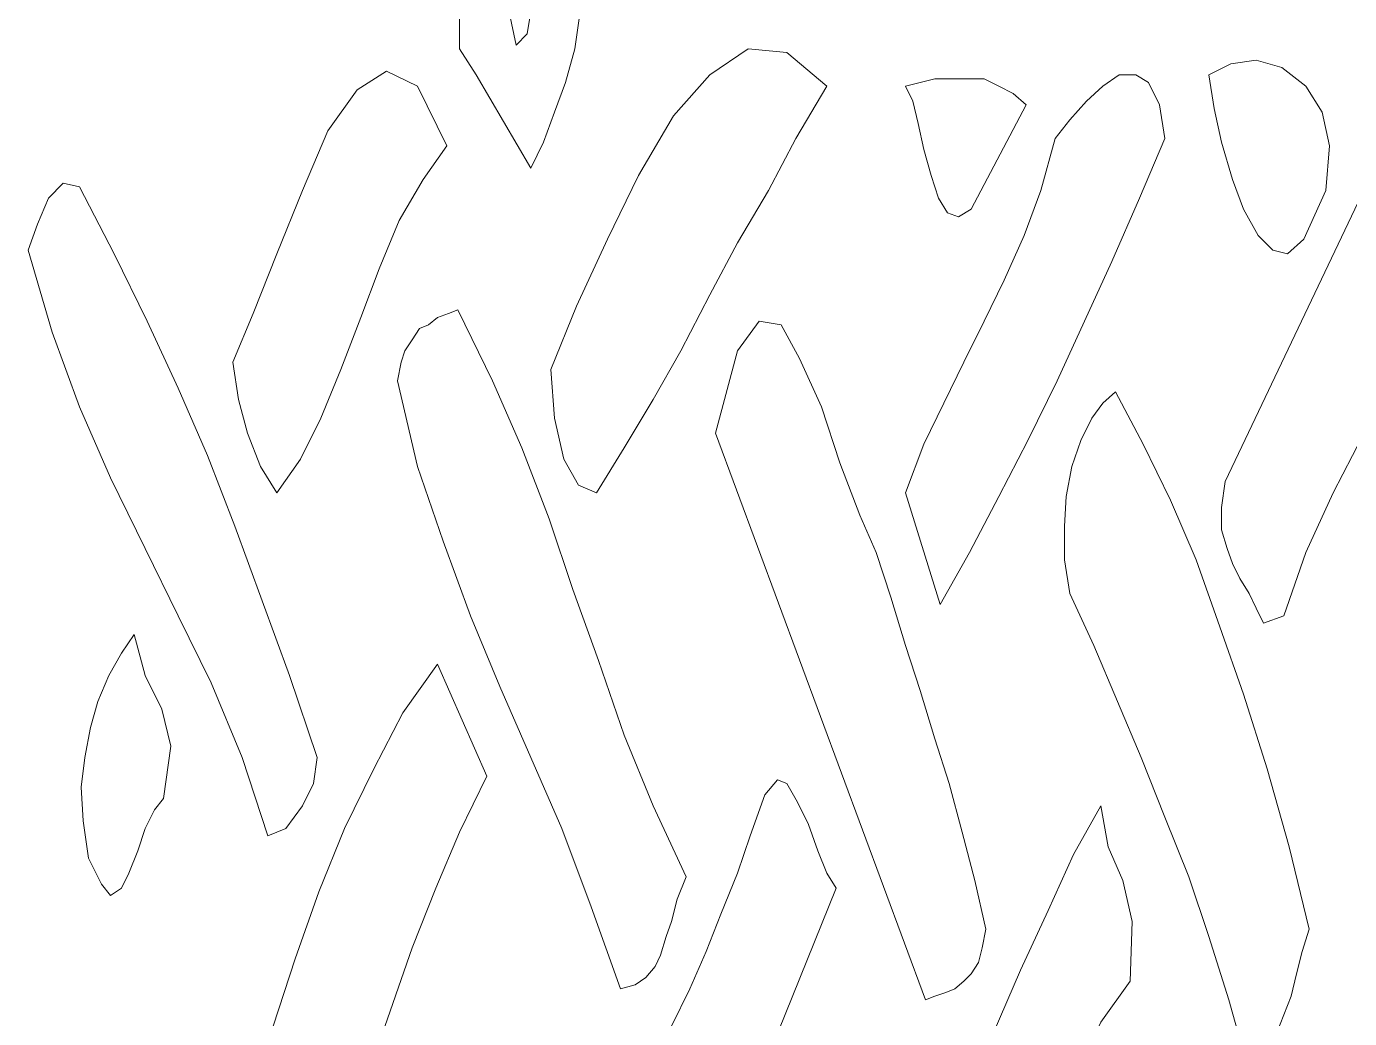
# Model space of a CAD drawing. Header units: millimetres. Extents: x -265 to 251, y -188 to 9.
# Drawn here: x 186.18 to 216.38, y -95.21 to -72.57 of the extents above; entities that cross this region are included whole.
import ezdxf

# ---------------------------------------------------------------- set-up
doc = ezdxf.new("R2010")
doc.units = ezdxf.units.MM
doc.header["$MEASUREMENT"] = 0
doc.layers.add('Camada 1', color=7, linetype='Continuous')

msp = doc.modelspace()

# ---------------------------------------------------------------- linework, layer by layer
at = {"layer": 'Camada 1', "color": 250, "lineweight": 9}
for points, knots in [([(158.2799, -187.5043), (158.2799, -187.5043), (155.5782, -187.5043), (155.5782, -187.5043), (155.5782, -187.5043), (155.5782, -187.5043), (155.5782, -184.995), (155.5782, -184.995), (155.5782, -184.995), (155.5782, -184.995), (158.2799, -184.995), (158.2799, -184.995), (158.2799, -184.995), (158.2799, -184.995), (158.2799, -182.426), (158.2799, -182.426), (158.2799, -182.426), (158.2799, -182.426), (155.5782, -182.426), (155.5782, -182.426), (155.5782, -182.426), (155.5782, -182.426), (155.5782, -4.4163), (155.5782, -4.4163), (155.5782, -4.4163), (155.6884, -3.0828), (156.6116, -2.6162), (157.4288, -2.5471), (157.4288, -2.5471), (172.919, -2.5471), (220.3619, -2.5453), (249.1267, -2.5453), (249.1267, -2.5453), (249.338, -2.5791), (250.8658, -2.6448), (250.9816, -4.4163), (250.9816, -4.4163), (250.9816, -4.4163), (250.9774, -182.4315), (250.9774, -182.4315), (250.9774, -182.4315), (250.9774, -182.4315), (248.2757, -182.4329), (248.2757, -182.4329), (248.2757, -182.4329), (248.2757, -182.4329), (248.2799, -184.9729), (248.2799, -184.9729), (248.2799, -184.9729), (248.2799, -184.9729), (250.9816, -184.9729), (250.9816, -184.9729), (250.9816, -184.9729), (250.9816, -184.9729), (250.9816, -187.5127), (250.9816, -187.5127), (250.9816, -187.5127), (250.9816, -187.5127), (248.2799, -187.5127), (248.2799, -187.5127), (248.2799, -187.5127), (248.2799, -187.5127), (248.2799, -188.2571), (248.2799, -188.2571), (248.2799, -188.2571), (248.2799, -188.2571), (158.2799, -188.2571), (158.2799, -188.2571), (158.2799, -188.2571), (158.2799, -188.2571), (158.2799, -187.5043), (158.2799, -187.5043)], [0, 0, 0, 0, 0.0526316, 0.0526316, 0.0526316, 0.0526316, 0.1052632, 0.1052632, 0.1052632, 0.1052632, 0.1578947, 0.1578947, 0.1578947, 0.1578947, 0.2105263, 0.2105263, 0.2105263, 0.2105263, 0.2631579, 0.2631579, 0.2631579, 0.2631579, 0.3157895, 0.3157895, 0.3157895, 0.3157895, 0.3684211, 0.3684211, 0.3684211, 0.3684211, 0.4210526, 0.4210526, 0.4210526, 0.4210526, 0.4736842, 0.4736842, 0.4736842, 0.4736842, 0.5263158, 0.5263158, 0.5263158, 0.5263158, 0.5789474, 0.5789474, 0.5789474, 0.5789474, 0.6315789, 0.6315789, 0.6315789, 0.6315789, 0.6842105, 0.6842105, 0.6842105, 0.6842105, 0.7368421, 0.7368421, 0.7368421, 0.7368421, 0.7894737, 0.7894737, 0.7894737, 0.7894737, 0.8421053, 0.8421053, 0.8421053, 0.8421053, 0.8947368, 0.8947368, 0.8947368, 0.8947368, 1, 1, 1, 1]), ([(197.3571, -72.9947), (197.3571, -72.9947), (196.815, -70.4411), (196.815, -70.4411), (196.815, -70.4411), (196.815, -70.4411), (196.3561, -71.2072), (196.3561, -71.2072), (196.3561, -71.2072), (196.3561, -71.2072), (196.0641, -72.1433), (196.0641, -72.1433), (196.0641, -72.1433), (196.0641, -72.1433), (196.0641, -73.0797), (196.0641, -73.0797), (196.0641, -73.0797), (196.0641, -73.0797), (196.4395, -73.6755), (196.4395, -73.6755), (196.4395, -73.6755), (196.4395, -73.6755), (197.6909, -75.804), (197.6909, -75.804), (197.6909, -75.804), (197.6909, -75.804), (197.9827, -75.208), (197.9827, -75.208), (197.9827, -75.208), (197.9827, -75.208), (198.233, -74.5272), (198.233, -74.5272), (198.233, -74.5272), (198.233, -74.5272), (198.4833, -73.846), (198.4833, -73.846), (198.4833, -73.846), (198.4833, -73.846), (198.6918, -73.0797), (198.6918, -73.0797), (198.6918, -73.0797), (198.6918, -73.0797), (198.817, -72.2286), (198.817, -72.2286), (198.817, -72.2286), (198.817, -72.2286), (198.8588, -71.3773), (198.8588, -71.3773), (198.8588, -71.3773), (198.8588, -71.3773), (198.8588, -70.4411), (198.8588, -70.4411), (198.8588, -70.4411), (198.8588, -70.4411), (198.7335, -69.5045), (198.7335, -69.5045), (198.7335, -69.5045), (198.7335, -69.5045), (198.4833, -68.9086), (198.4833, -68.9086), (198.4833, -68.9086), (198.4833, -68.9086), (198.1496, -68.3128), (198.1496, -68.3128), (198.1496, -68.3128), (198.1496, -68.3128), (197.8578, -67.972), (197.8578, -67.972), (197.8578, -67.972), (197.8578, -67.972), (197.6909, -68.1423), (197.6909, -68.1423), (197.6909, -68.1423), (197.6909, -68.1423), (197.5239, -68.6528), (197.5239, -68.6528), (197.5239, -68.6528), (197.5239, -68.6528), (197.4823, -69.334), (197.4823, -69.334), (197.4823, -69.334), (197.4823, -69.334), (197.5239, -70.1003), (197.5239, -70.1003), (197.5239, -70.1003), (197.5239, -70.1003), (197.6074, -70.8664), (197.6074, -70.8664), (197.6074, -70.8664), (197.6074, -70.8664), (197.6909, -71.5474), (197.6909, -71.5474), (197.6909, -71.5474), (197.6909, -71.5474), (197.6909, -72.2286), (197.6909, -72.2286), (197.6909, -72.2286), (197.6909, -72.2286), (197.6074, -72.7391), (197.6074, -72.7391), (197.6074, -72.7391), (197.6074, -72.7391), (197.3571, -72.9947), (197.3571, -72.9947)], [0, 0, 0, 0, 0.037037, 0.037037, 0.037037, 0.037037, 0.0740741, 0.0740741, 0.0740741, 0.0740741, 0.1111111, 0.1111111, 0.1111111, 0.1111111, 0.1481481, 0.1481481, 0.1481481, 0.1481481, 0.1851852, 0.1851852, 0.1851852, 0.1851852, 0.2222222, 0.2222222, 0.2222222, 0.2222222, 0.2592593, 0.2592593, 0.2592593, 0.2592593, 0.2962963, 0.2962963, 0.2962963, 0.2962963, 0.3333333, 0.3333333, 0.3333333, 0.3333333, 0.3703704, 0.3703704, 0.3703704, 0.3703704, 0.4074074, 0.4074074, 0.4074074, 0.4074074, 0.4444444, 0.4444444, 0.4444444, 0.4444444, 0.4814815, 0.4814815, 0.4814815, 0.4814815, 0.5185185, 0.5185185, 0.5185185, 0.5185185, 0.5555556, 0.5555556, 0.5555556, 0.5555556, 0.5925926, 0.5925926, 0.5925926, 0.5925926, 0.6296296, 0.6296296, 0.6296296, 0.6296296, 0.6666667, 0.6666667, 0.6666667, 0.6666667, 0.7037037, 0.7037037, 0.7037037, 0.7037037, 0.7407407, 0.7407407, 0.7407407, 0.7407407, 0.7777778, 0.7777778, 0.7777778, 0.7777778, 0.8148148, 0.8148148, 0.8148148, 0.8148148, 0.8518519, 0.8518519, 0.8518519, 0.8518519, 0.8888889, 0.8888889, 0.8888889, 0.8888889, 0.9259259, 0.9259259, 0.9259259, 0.9259259, 1, 1, 1, 1]), ([(198.1496, -80.4004), (198.1496, -80.4004), (198.233, -81.507), (198.233, -81.507), (198.233, -81.507), (198.233, -81.507), (198.4417, -82.4436), (198.4417, -82.4436), (198.4417, -82.4436), (198.4417, -82.4436), (198.7753, -83.0396), (198.7753, -83.0396), (198.7753, -83.0396), (198.7753, -83.0396), (199.1925, -83.2097), (199.1925, -83.2097), (199.1925, -83.2097), (199.1925, -83.2097), (199.8181, -82.1881), (199.8181, -82.1881), (199.8181, -82.1881), (199.8181, -82.1881), (200.4855, -81.0818), (200.4855, -81.0818), (200.4855, -81.0818), (200.4855, -81.0818), (201.1111, -79.9753), (201.1111, -79.9753), (201.1111, -79.9753), (201.1111, -79.9753), (201.7785, -78.6981), (201.7785, -78.6981), (201.7785, -78.6981), (201.7785, -78.6981), (202.4041, -77.506), (202.4041, -77.506), (202.4041, -77.506), (202.4041, -77.506), (203.1131, -76.3147), (203.1131, -76.3147), (203.1131, -76.3147), (203.1131, -76.3147), (203.7386, -75.123), (203.7386, -75.123), (203.7386, -75.123), (203.7386, -75.123), (204.4478, -73.931), (204.4478, -73.931), (204.4478, -73.931), (204.4478, -73.931), (203.5302, -73.165), (203.5302, -73.165), (203.5302, -73.165), (203.5302, -73.165), (202.6544, -73.0797), (202.6544, -73.0797), (202.6544, -73.0797), (202.6544, -73.0797), (201.7785, -73.6755), (201.7785, -73.6755), (201.7785, -73.6755), (201.7785, -73.6755), (200.9442, -74.6121), (200.9442, -74.6121), (200.9442, -74.6121), (200.9442, -74.6121), (200.1519, -75.9743), (200.1519, -75.9743), (200.1519, -75.9743), (200.1519, -75.9743), (199.4427, -77.421), (199.4427, -77.421), (199.4427, -77.421), (199.4427, -77.421), (198.7335, -78.9535), (198.7335, -78.9535), (198.7335, -78.9535), (198.7335, -78.9535), (198.1496, -80.4004), (198.1496, -80.4004)], [0, 0, 0, 0, 0.047619, 0.047619, 0.047619, 0.047619, 0.0952381, 0.0952381, 0.0952381, 0.0952381, 0.1428571, 0.1428571, 0.1428571, 0.1428571, 0.1904762, 0.1904762, 0.1904762, 0.1904762, 0.2380952, 0.2380952, 0.2380952, 0.2380952, 0.2857143, 0.2857143, 0.2857143, 0.2857143, 0.3333333, 0.3333333, 0.3333333, 0.3333333, 0.3809524, 0.3809524, 0.3809524, 0.3809524, 0.4285714, 0.4285714, 0.4285714, 0.4285714, 0.4761905, 0.4761905, 0.4761905, 0.4761905, 0.5238095, 0.5238095, 0.5238095, 0.5238095, 0.5714286, 0.5714286, 0.5714286, 0.5714286, 0.6190476, 0.6190476, 0.6190476, 0.6190476, 0.6666667, 0.6666667, 0.6666667, 0.6666667, 0.7142857, 0.7142857, 0.7142857, 0.7142857, 0.7619048, 0.7619048, 0.7619048, 0.7619048, 0.8095238, 0.8095238, 0.8095238, 0.8095238, 0.8571429, 0.8571429, 0.8571429, 0.8571429, 0.9047619, 0.9047619, 0.9047619, 0.9047619, 1, 1, 1, 1]), ([(213.1653, -73.6755), (213.1653, -73.6755), (213.2903, -74.442), (213.2903, -74.442), (213.2903, -74.442), (213.2903, -74.442), (213.4572, -75.208), (213.4572, -75.208), (213.4572, -75.208), (213.4572, -75.208), (213.7074, -76.0591), (213.7074, -76.0591), (213.7074, -76.0591), (213.7074, -76.0591), (213.9576, -76.7401), (213.9576, -76.7401), (213.9576, -76.7401), (213.9576, -76.7401), (214.2913, -77.3363), (214.2913, -77.3363), (214.2913, -77.3363), (214.2913, -77.3363), (214.6249, -77.6765), (214.6249, -77.6765), (214.6249, -77.6765), (214.6249, -77.6765), (214.9587, -77.7618), (214.9587, -77.7618), (214.9587, -77.7618), (214.9587, -77.7618), (215.3341, -77.421), (215.3341, -77.421), (215.3341, -77.421), (215.3341, -77.421), (215.8347, -76.3147), (215.8347, -76.3147), (215.8347, -76.3147), (215.8347, -76.3147), (215.918, -75.2933), (215.918, -75.2933), (215.918, -75.2933), (215.918, -75.2933), (215.7513, -74.5272), (215.7513, -74.5272), (215.7513, -74.5272), (215.7513, -74.5272), (215.3758, -73.931), (215.3758, -73.931), (215.3758, -73.931), (215.3758, -73.931), (214.8337, -73.5052), (214.8337, -73.5052), (214.8337, -73.5052), (214.8337, -73.5052), (214.2495, -73.3351), (214.2495, -73.3351), (214.2495, -73.3351), (214.2495, -73.3351), (213.6657, -73.4203), (213.6657, -73.4203), (213.6657, -73.4203), (213.6657, -73.4203), (213.1653, -73.6755), (213.1653, -73.6755)], [0, 0, 0, 0, 0.0588235, 0.0588235, 0.0588235, 0.0588235, 0.1176471, 0.1176471, 0.1176471, 0.1176471, 0.1764706, 0.1764706, 0.1764706, 0.1764706, 0.2352941, 0.2352941, 0.2352941, 0.2352941, 0.2941176, 0.2941176, 0.2941176, 0.2941176, 0.3529412, 0.3529412, 0.3529412, 0.3529412, 0.4117647, 0.4117647, 0.4117647, 0.4117647, 0.4705882, 0.4705882, 0.4705882, 0.4705882, 0.5294118, 0.5294118, 0.5294118, 0.5294118, 0.5882353, 0.5882353, 0.5882353, 0.5882353, 0.6470588, 0.6470588, 0.6470588, 0.6470588, 0.7058824, 0.7058824, 0.7058824, 0.7058824, 0.7647059, 0.7647059, 0.7647059, 0.7647059, 0.8235294, 0.8235294, 0.8235294, 0.8235294, 0.8823529, 0.8823529, 0.8823529, 0.8823529, 1, 1, 1, 1]), ([(190.892, -80.2305), (190.892, -80.2305), (191.0171, -81.0818), (191.0171, -81.0818), (191.0171, -81.0818), (191.0171, -81.0818), (191.2257, -81.8479), (191.2257, -81.8479), (191.2257, -81.8479), (191.2257, -81.8479), (191.5177, -82.6141), (191.5177, -82.6141), (191.5177, -82.6141), (191.5177, -82.6141), (191.8932, -83.2097), (191.8932, -83.2097), (191.8932, -83.2097), (191.8932, -83.2097), (192.4354, -82.4436), (192.4354, -82.4436), (192.4354, -82.4436), (192.4354, -82.4436), (192.8943, -81.507), (192.8943, -81.507), (192.8943, -81.507), (192.8943, -81.507), (193.353, -80.4004), (193.353, -80.4004), (193.353, -80.4004), (193.353, -80.4004), (193.8118, -79.2091), (193.8118, -79.2091), (193.8118, -79.2091), (193.8118, -79.2091), (194.2289, -78.1022), (194.2289, -78.1022), (194.2289, -78.1022), (194.2289, -78.1022), (194.6877, -76.9955), (194.6877, -76.9955), (194.6877, -76.9955), (194.6877, -76.9955), (195.23, -76.0591), (195.23, -76.0591), (195.23, -76.0591), (195.23, -76.0591), (195.7722, -75.2933), (195.7722, -75.2933), (195.7722, -75.2933), (195.7722, -75.2933), (195.1048, -73.931), (195.1048, -73.931), (195.1048, -73.931), (195.1048, -73.931), (194.3958, -73.5904), (194.3958, -73.5904), (194.3958, -73.5904), (194.3958, -73.5904), (193.7283, -74.0161), (193.7283, -74.0161), (193.7283, -74.0161), (193.7283, -74.0161), (193.0609, -74.9527), (193.0609, -74.9527), (193.0609, -74.9527), (193.0609, -74.9527), (192.4771, -76.3147), (192.4771, -76.3147), (192.4771, -76.3147), (192.4771, -76.3147), (191.8932, -77.7618), (191.8932, -77.7618), (191.8932, -77.7618), (191.8932, -77.7618), (191.3508, -79.124), (191.3508, -79.124), (191.3508, -79.124), (191.3508, -79.124), (190.892, -80.2305), (190.892, -80.2305)], [0, 0, 0, 0, 0.047619, 0.047619, 0.047619, 0.047619, 0.0952381, 0.0952381, 0.0952381, 0.0952381, 0.1428571, 0.1428571, 0.1428571, 0.1428571, 0.1904762, 0.1904762, 0.1904762, 0.1904762, 0.2380952, 0.2380952, 0.2380952, 0.2380952, 0.2857143, 0.2857143, 0.2857143, 0.2857143, 0.3333333, 0.3333333, 0.3333333, 0.3333333, 0.3809524, 0.3809524, 0.3809524, 0.3809524, 0.4285714, 0.4285714, 0.4285714, 0.4285714, 0.4761905, 0.4761905, 0.4761905, 0.4761905, 0.5238095, 0.5238095, 0.5238095, 0.5238095, 0.5714286, 0.5714286, 0.5714286, 0.5714286, 0.6190476, 0.6190476, 0.6190476, 0.6190476, 0.6666667, 0.6666667, 0.6666667, 0.6666667, 0.7142857, 0.7142857, 0.7142857, 0.7142857, 0.7619048, 0.7619048, 0.7619048, 0.7619048, 0.8095238, 0.8095238, 0.8095238, 0.8095238, 0.8571429, 0.8571429, 0.8571429, 0.8571429, 0.9047619, 0.9047619, 0.9047619, 0.9047619, 1, 1, 1, 1]), ([(206.2412, -83.2097), (206.2412, -83.2097), (207.0338, -85.7636), (207.0338, -85.7636), (207.0338, -85.7636), (207.0338, -85.7636), (207.7011, -84.5717), (207.7011, -84.5717), (207.7011, -84.5717), (207.7011, -84.5717), (208.3686, -83.2949), (208.3686, -83.2949), (208.3686, -83.2949), (208.3686, -83.2949), (209.0359, -82.0182), (209.0359, -82.0182), (209.0359, -82.0182), (209.0359, -82.0182), (209.7032, -80.6561), (209.7032, -80.6561), (209.7032, -80.6561), (209.7032, -80.6561), (210.3288, -79.2943), (210.3288, -79.2943), (210.3288, -79.2943), (210.3288, -79.2943), (210.9545, -77.9321), (210.9545, -77.9321), (210.9545, -77.9321), (210.9545, -77.9321), (211.5801, -76.485), (211.5801, -76.485), (211.5801, -76.485), (211.5801, -76.485), (212.1642, -75.123), (212.1642, -75.123), (212.1642, -75.123), (212.1642, -75.123), (212.0391, -74.3567), (212.0391, -74.3567), (212.0391, -74.3567), (212.0391, -74.3567), (211.7887, -73.846), (211.7887, -73.846), (211.7887, -73.846), (211.7887, -73.846), (211.4968, -73.6755), (211.4968, -73.6755), (211.4968, -73.6755), (211.4968, -73.6755), (211.1214, -73.6755), (211.1214, -73.6755), (211.1214, -73.6755), (211.1214, -73.6755), (210.7461, -73.931), (210.7461, -73.931), (210.7461, -73.931), (210.7461, -73.931), (210.3705, -74.2717), (210.3705, -74.2717), (210.3705, -74.2717), (210.3705, -74.2717), (209.9951, -74.6971), (209.9951, -74.6971), (209.9951, -74.6971), (209.9951, -74.6971), (209.6615, -75.123), (209.6615, -75.123), (209.6615, -75.123), (209.6615, -75.123), (209.3279, -76.3147), (209.3279, -76.3147), (209.3279, -76.3147), (209.3279, -76.3147), (208.9524, -77.3363), (208.9524, -77.3363), (208.9524, -77.3363), (208.9524, -77.3363), (208.4936, -78.3575), (208.4936, -78.3575), (208.4936, -78.3575), (208.4936, -78.3575), (208.0348, -79.2943), (208.0348, -79.2943), (208.0348, -79.2943), (208.0348, -79.2943), (207.5759, -80.2305), (207.5759, -80.2305), (207.5759, -80.2305), (207.5759, -80.2305), (207.1172, -81.1669), (207.1172, -81.1669), (207.1172, -81.1669), (207.1172, -81.1669), (206.6583, -82.1034), (206.6583, -82.1034), (206.6583, -82.1034), (206.6583, -82.1034), (206.2412, -83.2097), (206.2412, -83.2097)], [0, 0, 0, 0, 0.0384615, 0.0384615, 0.0384615, 0.0384615, 0.0769231, 0.0769231, 0.0769231, 0.0769231, 0.1153846, 0.1153846, 0.1153846, 0.1153846, 0.1538462, 0.1538462, 0.1538462, 0.1538462, 0.1923077, 0.1923077, 0.1923077, 0.1923077, 0.2307692, 0.2307692, 0.2307692, 0.2307692, 0.2692308, 0.2692308, 0.2692308, 0.2692308, 0.3076923, 0.3076923, 0.3076923, 0.3076923, 0.3461538, 0.3461538, 0.3461538, 0.3461538, 0.3846154, 0.3846154, 0.3846154, 0.3846154, 0.4230769, 0.4230769, 0.4230769, 0.4230769, 0.4615385, 0.4615385, 0.4615385, 0.4615385, 0.5, 0.5, 0.5, 0.5, 0.5384615, 0.5384615, 0.5384615, 0.5384615, 0.5769231, 0.5769231, 0.5769231, 0.5769231, 0.6153846, 0.6153846, 0.6153846, 0.6153846, 0.6538462, 0.6538462, 0.6538462, 0.6538462, 0.6923077, 0.6923077, 0.6923077, 0.6923077, 0.7307692, 0.7307692, 0.7307692, 0.7307692, 0.7692308, 0.7692308, 0.7692308, 0.7692308, 0.8076923, 0.8076923, 0.8076923, 0.8076923, 0.8461538, 0.8461538, 0.8461538, 0.8461538, 0.8846154, 0.8846154, 0.8846154, 0.8846154, 0.9230769, 0.9230769, 0.9230769, 0.9230769, 1, 1, 1, 1]), ([(213.5404, -82.9545), (213.5404, -82.9545), (213.4572, -83.5503), (213.4572, -83.5503), (213.4572, -83.5503), (213.4572, -83.5503), (213.4572, -84.0612), (213.4572, -84.0612), (213.4572, -84.0612), (213.4572, -84.0612), (213.5823, -84.4867), (213.5823, -84.4867), (213.5823, -84.4867), (213.5823, -84.4867), (213.7074, -84.8275), (213.7074, -84.8275), (213.7074, -84.8275), (213.7074, -84.8275), (213.8741, -85.1677), (213.8741, -85.1677), (213.8741, -85.1677), (213.8741, -85.1677), (214.0829, -85.5085), (214.0829, -85.5085), (214.0829, -85.5085), (214.0829, -85.5085), (214.2495, -85.8487), (214.2495, -85.8487), (214.2495, -85.8487), (214.2495, -85.8487), (214.4166, -86.1889), (214.4166, -86.1889), (214.4166, -86.1889), (214.4166, -86.1889), (214.8752, -86.0192), (214.8752, -86.0192), (214.8752, -86.0192), (214.8752, -86.0192), (215.3758, -84.5717), (215.3758, -84.5717), (215.3758, -84.5717), (215.3758, -84.5717), (216.0014, -83.2097), (216.0014, -83.2097), (216.0014, -83.2097), (216.0014, -83.2097), (216.6687, -81.9329), (216.6687, -81.9329), (216.6687, -81.9329), (216.6687, -81.9329), (217.3361, -80.7412), (217.3361, -80.7412), (217.3361, -80.7412), (217.3361, -80.7412), (218.0453, -79.5493), (218.0453, -79.5493), (218.0453, -79.5493), (218.0453, -79.5493), (218.7544, -78.3575), (218.7544, -78.3575), (218.7544, -78.3575), (218.7544, -78.3575), (219.4218, -77.0808), (219.4218, -77.0808), (219.4218, -77.0808), (219.4218, -77.0808), (220.0056, -75.804), (220.0056, -75.804), (220.0056, -75.804), (220.0056, -75.804), (219.7972, -75.208), (219.7972, -75.208), (219.7972, -75.208), (219.7972, -75.208), (219.5468, -74.6971), (219.5468, -74.6971), (219.5468, -74.6971), (219.5468, -74.6971), (219.2965, -74.1864), (219.2965, -74.1864), (219.2965, -74.1864), (219.2965, -74.1864), (218.9628, -73.7609), (218.9628, -73.7609), (218.9628, -73.7609), (218.9628, -73.7609), (218.6292, -73.5052), (218.6292, -73.5052), (218.6292, -73.5052), (218.6292, -73.5052), (218.2955, -73.5052), (218.2955, -73.5052), (218.2955, -73.5052), (218.2955, -73.5052), (217.9618, -73.7609), (217.9618, -73.7609), (217.9618, -73.7609), (217.9618, -73.7609), (217.6281, -74.3567), (217.6281, -74.3567), (217.6281, -74.3567), (217.6281, -74.3567), (213.5404, -82.9545), (213.5404, -82.9545)], [0, 0, 0, 0, 0.037037, 0.037037, 0.037037, 0.037037, 0.0740741, 0.0740741, 0.0740741, 0.0740741, 0.1111111, 0.1111111, 0.1111111, 0.1111111, 0.1481481, 0.1481481, 0.1481481, 0.1481481, 0.1851852, 0.1851852, 0.1851852, 0.1851852, 0.2222222, 0.2222222, 0.2222222, 0.2222222, 0.2592593, 0.2592593, 0.2592593, 0.2592593, 0.2962963, 0.2962963, 0.2962963, 0.2962963, 0.3333333, 0.3333333, 0.3333333, 0.3333333, 0.3703704, 0.3703704, 0.3703704, 0.3703704, 0.4074074, 0.4074074, 0.4074074, 0.4074074, 0.4444444, 0.4444444, 0.4444444, 0.4444444, 0.4814815, 0.4814815, 0.4814815, 0.4814815, 0.5185185, 0.5185185, 0.5185185, 0.5185185, 0.5555556, 0.5555556, 0.5555556, 0.5555556, 0.5925926, 0.5925926, 0.5925926, 0.5925926, 0.6296296, 0.6296296, 0.6296296, 0.6296296, 0.6666667, 0.6666667, 0.6666667, 0.6666667, 0.7037037, 0.7037037, 0.7037037, 0.7037037, 0.7407407, 0.7407407, 0.7407407, 0.7407407, 0.7777778, 0.7777778, 0.7777778, 0.7777778, 0.8148148, 0.8148148, 0.8148148, 0.8148148, 0.8518519, 0.8518519, 0.8518519, 0.8518519, 0.8888889, 0.8888889, 0.8888889, 0.8888889, 0.9259259, 0.9259259, 0.9259259, 0.9259259, 1, 1, 1, 1]), ([(206.2412, -73.931), (206.2412, -73.931), (206.4081, -74.2717), (206.4081, -74.2717), (206.4081, -74.2717), (206.4081, -74.2717), (206.5334, -74.7822), (206.5334, -74.7822), (206.5334, -74.7822), (206.5334, -74.7822), (206.6583, -75.3783), (206.6583, -75.3783), (206.6583, -75.3783), (206.6583, -75.3783), (206.8253, -75.9743), (206.8253, -75.9743), (206.8253, -75.9743), (206.8253, -75.9743), (206.9919, -76.485), (206.9919, -76.485), (206.9919, -76.485), (206.9919, -76.485), (207.2007, -76.8252), (207.2007, -76.8252), (207.2007, -76.8252), (207.2007, -76.8252), (207.4508, -76.9105), (207.4508, -76.9105), (207.4508, -76.9105), (207.4508, -76.9105), (207.7429, -76.7401), (207.7429, -76.7401), (207.7429, -76.7401), (207.7429, -76.7401), (208.9942, -74.3567), (208.9942, -74.3567), (208.9942, -74.3567), (208.9942, -74.3567), (208.7022, -74.1011), (208.7022, -74.1011), (208.7022, -74.1011), (208.7022, -74.1011), (208.3686, -73.931), (208.3686, -73.931), (208.3686, -73.931), (208.3686, -73.931), (208.0348, -73.7609), (208.0348, -73.7609), (208.0348, -73.7609), (208.0348, -73.7609), (207.6594, -73.7609), (207.6594, -73.7609), (207.6594, -73.7609), (207.6594, -73.7609), (207.284, -73.7609), (207.284, -73.7609), (207.284, -73.7609), (207.284, -73.7609), (206.9085, -73.7609), (206.9085, -73.7609), (206.9085, -73.7609), (206.9085, -73.7609), (206.5749, -73.846), (206.5749, -73.846), (206.5749, -73.846), (206.5749, -73.846), (206.2412, -73.931), (206.2412, -73.931)], [0, 0, 0, 0, 0.0555556, 0.0555556, 0.0555556, 0.0555556, 0.1111111, 0.1111111, 0.1111111, 0.1111111, 0.1666667, 0.1666667, 0.1666667, 0.1666667, 0.2222222, 0.2222222, 0.2222222, 0.2222222, 0.2777778, 0.2777778, 0.2777778, 0.2777778, 0.3333333, 0.3333333, 0.3333333, 0.3333333, 0.3888889, 0.3888889, 0.3888889, 0.3888889, 0.4444444, 0.4444444, 0.4444444, 0.4444444, 0.5, 0.5, 0.5, 0.5, 0.5555556, 0.5555556, 0.5555556, 0.5555556, 0.6111111, 0.6111111, 0.6111111, 0.6111111, 0.6666667, 0.6666667, 0.6666667, 0.6666667, 0.7222222, 0.7222222, 0.7222222, 0.7222222, 0.7777778, 0.7777778, 0.7777778, 0.7777778, 0.8333333, 0.8333333, 0.8333333, 0.8333333, 0.8888889, 0.8888889, 0.8888889, 0.8888889, 1, 1, 1, 1]), ([(186.2206, -77.6765), (186.2206, -77.6765), (186.7627, -79.5493), (186.7627, -79.5493), (186.7627, -79.5493), (186.7627, -79.5493), (187.3884, -81.2521), (187.3884, -81.2521), (187.3884, -81.2521), (187.3884, -81.2521), (188.0975, -82.8691), (188.0975, -82.8691), (188.0975, -82.8691), (188.0975, -82.8691), (188.89, -84.4867), (188.89, -84.4867), (188.89, -84.4867), (188.89, -84.4867), (189.6407, -86.0192), (189.6407, -86.0192), (189.6407, -86.0192), (189.6407, -86.0192), (190.3916, -87.5511), (190.3916, -87.5511), (190.3916, -87.5511), (190.3916, -87.5511), (191.1006, -89.2536), (191.1006, -89.2536), (191.1006, -89.2536), (191.1006, -89.2536), (191.6846, -91.0413), (191.6846, -91.0413), (191.6846, -91.0413), (191.6846, -91.0413), (192.1016, -90.8714), (192.1016, -90.8714), (192.1016, -90.8714), (192.1016, -90.8714), (192.4771, -90.3602), (192.4771, -90.3602), (192.4771, -90.3602), (192.4771, -90.3602), (192.7273, -89.8497), (192.7273, -89.8497), (192.7273, -89.8497), (192.7273, -89.8497), (192.8108, -89.2536), (192.8108, -89.2536), (192.8108, -89.2536), (192.8108, -89.2536), (192.1851, -87.381), (192.1851, -87.381), (192.1851, -87.381), (192.1851, -87.381), (191.5595, -85.6784), (191.5595, -85.6784), (191.5595, -85.6784), (191.5595, -85.6784), (190.9338, -83.9762), (190.9338, -83.9762), (190.9338, -83.9762), (190.9338, -83.9762), (190.3081, -82.3584), (190.3081, -82.3584), (190.3081, -82.3584), (190.3081, -82.3584), (189.6407, -80.826), (189.6407, -80.826), (189.6407, -80.826), (189.6407, -80.826), (188.9316, -79.2943), (188.9316, -79.2943), (188.9316, -79.2943), (188.9316, -79.2943), (188.1809, -77.7618), (188.1809, -77.7618), (188.1809, -77.7618), (188.1809, -77.7618), (187.3884, -76.2296), (187.3884, -76.2296), (187.3884, -76.2296), (187.3884, -76.2296), (187.0129, -76.1442), (187.0129, -76.1442), (187.0129, -76.1442), (187.0129, -76.1442), (186.6792, -76.485), (186.6792, -76.485), (186.6792, -76.485), (186.6792, -76.485), (186.429, -77.0808), (186.429, -77.0808), (186.429, -77.0808), (186.429, -77.0808), (186.2206, -77.6765), (186.2206, -77.6765)], [0, 0, 0, 0, 0.04, 0.04, 0.04, 0.04, 0.08, 0.08, 0.08, 0.08, 0.12, 0.12, 0.12, 0.12, 0.16, 0.16, 0.16, 0.16, 0.2, 0.2, 0.2, 0.2, 0.24, 0.24, 0.24, 0.24, 0.28, 0.28, 0.28, 0.28, 0.32, 0.32, 0.32, 0.32, 0.36, 0.36, 0.36, 0.36, 0.4, 0.4, 0.4, 0.4, 0.44, 0.44, 0.44, 0.44, 0.48, 0.48, 0.48, 0.48, 0.52, 0.52, 0.52, 0.52, 0.56, 0.56, 0.56, 0.56, 0.6, 0.6, 0.6, 0.6, 0.64, 0.64, 0.64, 0.64, 0.68, 0.68, 0.68, 0.68, 0.72, 0.72, 0.72, 0.72, 0.76, 0.76, 0.76, 0.76, 0.8, 0.8, 0.8, 0.8, 0.84, 0.84, 0.84, 0.84, 0.88, 0.88, 0.88, 0.88, 0.92, 0.92, 0.92, 0.92, 1, 1, 1, 1]), ([(194.646, -80.6561), (194.646, -80.6561), (195.1048, -82.6141), (195.1048, -82.6141), (195.1048, -82.6141), (195.1048, -82.6141), (195.6887, -84.3164), (195.6887, -84.3164), (195.6887, -84.3164), (195.6887, -84.3164), (196.3144, -86.0192), (196.3144, -86.0192), (196.3144, -86.0192), (196.3144, -86.0192), (196.9817, -87.6364), (196.9817, -87.6364), (196.9817, -87.6364), (196.9817, -87.6364), (197.6909, -89.2536), (197.6909, -89.2536), (197.6909, -89.2536), (197.6909, -89.2536), (198.3999, -90.8714), (198.3999, -90.8714), (198.3999, -90.8714), (198.3999, -90.8714), (199.0673, -92.6591), (199.0673, -92.6591), (199.0673, -92.6591), (199.0673, -92.6591), (199.7347, -94.5316), (199.7347, -94.5316), (199.7347, -94.5316), (199.7347, -94.5316), (200.0684, -94.4465), (200.0684, -94.4465), (200.0684, -94.4465), (200.0684, -94.4465), (200.3185, -94.2762), (200.3185, -94.2762), (200.3185, -94.2762), (200.3185, -94.2762), (200.5272, -94.0209), (200.5272, -94.0209), (200.5272, -94.0209), (200.5272, -94.0209), (200.6522, -93.7655), (200.6522, -93.7655), (200.6522, -93.7655), (200.6522, -93.7655), (200.7774, -93.3399), (200.7774, -93.3399), (200.7774, -93.3399), (200.7774, -93.3399), (200.9024, -92.999), (200.9024, -92.999), (200.9024, -92.999), (200.9024, -92.999), (201.0277, -92.4885), (201.0277, -92.4885), (201.0277, -92.4885), (201.0277, -92.4885), (201.2361, -91.9778), (201.2361, -91.9778), (201.2361, -91.9778), (201.2361, -91.9778), (200.4855, -90.3602), (200.4855, -90.3602), (200.4855, -90.3602), (200.4855, -90.3602), (199.8181, -88.7431), (199.8181, -88.7431), (199.8181, -88.7431), (199.8181, -88.7431), (199.234, -87.0402), (199.234, -87.0402), (199.234, -87.0402), (199.234, -87.0402), (198.6502, -85.423), (198.6502, -85.423), (198.6502, -85.423), (198.6502, -85.423), (198.1079, -83.8059), (198.1079, -83.8059), (198.1079, -83.8059), (198.1079, -83.8059), (197.4823, -82.1881), (197.4823, -82.1881), (197.4823, -82.1881), (197.4823, -82.1881), (196.815, -80.6561), (196.815, -80.6561), (196.815, -80.6561), (196.815, -80.6561), (196.0223, -79.0385), (196.0223, -79.0385), (196.0223, -79.0385), (196.0223, -79.0385), (195.814, -79.124), (195.814, -79.124), (195.814, -79.124), (195.814, -79.124), (195.5636, -79.2091), (195.5636, -79.2091), (195.5636, -79.2091), (195.5636, -79.2091), (195.355, -79.3794), (195.355, -79.3794), (195.355, -79.3794), (195.355, -79.3794), (195.1465, -79.464), (195.1465, -79.464), (195.1465, -79.464), (195.1465, -79.464), (194.9797, -79.7196), (194.9797, -79.7196), (194.9797, -79.7196), (194.9797, -79.7196), (194.8128, -79.9753), (194.8128, -79.9753), (194.8128, -79.9753), (194.8128, -79.9753), (194.7295, -80.2305), (194.7295, -80.2305), (194.7295, -80.2305), (194.7295, -80.2305), (194.646, -80.6561), (194.646, -80.6561)], [0, 0, 0, 0, 0.030303, 0.030303, 0.030303, 0.030303, 0.0606061, 0.0606061, 0.0606061, 0.0606061, 0.0909091, 0.0909091, 0.0909091, 0.0909091, 0.1212121, 0.1212121, 0.1212121, 0.1212121, 0.1515152, 0.1515152, 0.1515152, 0.1515152, 0.1818182, 0.1818182, 0.1818182, 0.1818182, 0.2121212, 0.2121212, 0.2121212, 0.2121212, 0.2424242, 0.2424242, 0.2424242, 0.2424242, 0.2727273, 0.2727273, 0.2727273, 0.2727273, 0.3030303, 0.3030303, 0.3030303, 0.3030303, 0.3333333, 0.3333333, 0.3333333, 0.3333333, 0.3636364, 0.3636364, 0.3636364, 0.3636364, 0.3939394, 0.3939394, 0.3939394, 0.3939394, 0.4242424, 0.4242424, 0.4242424, 0.4242424, 0.4545455, 0.4545455, 0.4545455, 0.4545455, 0.4848485, 0.4848485, 0.4848485, 0.4848485, 0.5151515, 0.5151515, 0.5151515, 0.5151515, 0.5454545, 0.5454545, 0.5454545, 0.5454545, 0.5757576, 0.5757576, 0.5757576, 0.5757576, 0.6060606, 0.6060606, 0.6060606, 0.6060606, 0.6363636, 0.6363636, 0.6363636, 0.6363636, 0.6666667, 0.6666667, 0.6666667, 0.6666667, 0.6969697, 0.6969697, 0.6969697, 0.6969697, 0.7272727, 0.7272727, 0.7272727, 0.7272727, 0.7575758, 0.7575758, 0.7575758, 0.7575758, 0.7878788, 0.7878788, 0.7878788, 0.7878788, 0.8181818, 0.8181818, 0.8181818, 0.8181818, 0.8484848, 0.8484848, 0.8484848, 0.8484848, 0.8787879, 0.8787879, 0.8787879, 0.8787879, 0.9090909, 0.9090909, 0.9090909, 0.9090909, 0.9393939, 0.9393939, 0.9393939, 0.9393939, 1, 1, 1, 1]), ([(201.9036, -81.8479), (201.9036, -81.8479), (206.7001, -94.7869), (206.7001, -94.7869), (206.7001, -94.7869), (206.7001, -94.7869), (206.9085, -94.7021), (206.9085, -94.7021), (206.9085, -94.7021), (206.9085, -94.7021), (207.159, -94.6168), (207.159, -94.6168), (207.159, -94.6168), (207.159, -94.6168), (207.3675, -94.5316), (207.3675, -94.5316), (207.3675, -94.5316), (207.3675, -94.5316), (207.5759, -94.3613), (207.5759, -94.3613), (207.5759, -94.3613), (207.5759, -94.3613), (207.7429, -94.1912), (207.7429, -94.1912), (207.7429, -94.1912), (207.7429, -94.1912), (207.9097, -93.9356), (207.9097, -93.9356), (207.9097, -93.9356), (207.9097, -93.9356), (207.993, -93.5954), (207.993, -93.5954), (207.993, -93.5954), (207.993, -93.5954), (208.0765, -93.1696), (208.0765, -93.1696), (208.0765, -93.1696), (208.0765, -93.1696), (207.8263, -92.0629), (207.8263, -92.0629), (207.8263, -92.0629), (207.8263, -92.0629), (207.5343, -90.956), (207.5343, -90.956), (207.5343, -90.956), (207.5343, -90.956), (207.2422, -89.8497), (207.2422, -89.8497), (207.2422, -89.8497), (207.2422, -89.8497), (206.9085, -88.8285), (206.9085, -88.8285), (206.9085, -88.8285), (206.9085, -88.8285), (206.5749, -87.7214), (206.5749, -87.7214), (206.5749, -87.7214), (206.5749, -87.7214), (206.2412, -86.7), (206.2412, -86.7), (206.2412, -86.7), (206.2412, -86.7), (205.9075, -85.5933), (205.9075, -85.5933), (205.9075, -85.5933), (205.9075, -85.5933), (205.5738, -84.5717), (205.5738, -84.5717), (205.5738, -84.5717), (205.5738, -84.5717), (205.1986, -83.7204), (205.1986, -83.7204), (205.1986, -83.7204), (205.1986, -83.7204), (204.7397, -82.5289), (204.7397, -82.5289), (204.7397, -82.5289), (204.7397, -82.5289), (204.3226, -81.2521), (204.3226, -81.2521), (204.3226, -81.2521), (204.3226, -81.2521), (203.8221, -80.1452), (203.8221, -80.1452), (203.8221, -80.1452), (203.8221, -80.1452), (203.4049, -79.3794), (203.4049, -79.3794), (203.4049, -79.3794), (203.4049, -79.3794), (202.9046, -79.2943), (202.9046, -79.2943), (202.9046, -79.2943), (202.9046, -79.2943), (202.4041, -79.9753), (202.4041, -79.9753), (202.4041, -79.9753), (202.4041, -79.9753), (201.9036, -81.8479), (201.9036, -81.8479)], [0, 0, 0, 0, 0.0384615, 0.0384615, 0.0384615, 0.0384615, 0.0769231, 0.0769231, 0.0769231, 0.0769231, 0.1153846, 0.1153846, 0.1153846, 0.1153846, 0.1538462, 0.1538462, 0.1538462, 0.1538462, 0.1923077, 0.1923077, 0.1923077, 0.1923077, 0.2307692, 0.2307692, 0.2307692, 0.2307692, 0.2692308, 0.2692308, 0.2692308, 0.2692308, 0.3076923, 0.3076923, 0.3076923, 0.3076923, 0.3461538, 0.3461538, 0.3461538, 0.3461538, 0.3846154, 0.3846154, 0.3846154, 0.3846154, 0.4230769, 0.4230769, 0.4230769, 0.4230769, 0.4615385, 0.4615385, 0.4615385, 0.4615385, 0.5, 0.5, 0.5, 0.5, 0.5384615, 0.5384615, 0.5384615, 0.5384615, 0.5769231, 0.5769231, 0.5769231, 0.5769231, 0.6153846, 0.6153846, 0.6153846, 0.6153846, 0.6538462, 0.6538462, 0.6538462, 0.6538462, 0.6923077, 0.6923077, 0.6923077, 0.6923077, 0.7307692, 0.7307692, 0.7307692, 0.7307692, 0.7692308, 0.7692308, 0.7692308, 0.7692308, 0.8076923, 0.8076923, 0.8076923, 0.8076923, 0.8461538, 0.8461538, 0.8461538, 0.8461538, 0.8846154, 0.8846154, 0.8846154, 0.8846154, 0.9230769, 0.9230769, 0.9230769, 0.9230769, 1, 1, 1, 1]), ([(209.9951, -85.5085), (209.9951, -85.5085), (210.5374, -86.7), (210.5374, -86.7), (210.5374, -86.7), (210.5374, -86.7), (211.0797, -87.9772), (211.0797, -87.9772), (211.0797, -87.9772), (211.0797, -87.9772), (211.6219, -89.2536), (211.6219, -89.2536), (211.6219, -89.2536), (211.6219, -89.2536), (212.1642, -90.616), (212.1642, -90.616), (212.1642, -90.616), (212.1642, -90.616), (212.7064, -91.9778), (212.7064, -91.9778), (212.7064, -91.9778), (212.7064, -91.9778), (213.1653, -93.3399), (213.1653, -93.3399), (213.1653, -93.3399), (213.1653, -93.3399), (213.6239, -94.7869), (213.6239, -94.7869), (213.6239, -94.7869), (213.6239, -94.7869), (213.9994, -96.1492), (213.9994, -96.1492), (213.9994, -96.1492), (213.9994, -96.1492), (214.2913, -96.0639), (214.2913, -96.0639), (214.2913, -96.0639), (214.2913, -96.0639), (214.5416, -95.8934), (214.5416, -95.8934), (214.5416, -95.8934), (214.5416, -95.8934), (214.7084, -95.5534), (214.7084, -95.5534), (214.7084, -95.5534), (214.7084, -95.5534), (214.8752, -95.1273), (214.8752, -95.1273), (214.8752, -95.1273), (214.8752, -95.1273), (215.0421, -94.7021), (215.0421, -94.7021), (215.0421, -94.7021), (215.0421, -94.7021), (215.1674, -94.1912), (215.1674, -94.1912), (215.1674, -94.1912), (215.1674, -94.1912), (215.2924, -93.6803), (215.2924, -93.6803), (215.2924, -93.6803), (215.2924, -93.6803), (215.4592, -93.1696), (215.4592, -93.1696), (215.4592, -93.1696), (215.4592, -93.1696), (215.0005, -91.2968), (215.0005, -91.2968), (215.0005, -91.2968), (215.0005, -91.2968), (214.4999, -89.5093), (214.4999, -89.5093), (214.4999, -89.5093), (214.4999, -89.5093), (213.9576, -87.8067), (213.9576, -87.8067), (213.9576, -87.8067), (213.9576, -87.8067), (213.4154, -86.2741), (213.4154, -86.2741), (213.4154, -86.2741), (213.4154, -86.2741), (212.8731, -84.7422), (212.8731, -84.7422), (212.8731, -84.7422), (212.8731, -84.7422), (212.2893, -83.3802), (212.2893, -83.3802), (212.2893, -83.3802), (212.2893, -83.3802), (211.6636, -82.1034), (211.6636, -82.1034), (211.6636, -82.1034), (211.6636, -82.1034), (211.0379, -80.9115), (211.0379, -80.9115), (211.0379, -80.9115), (211.0379, -80.9115), (210.7461, -81.1669), (210.7461, -81.1669), (210.7461, -81.1669), (210.7461, -81.1669), (210.4958, -81.507), (210.4958, -81.507), (210.4958, -81.507), (210.4958, -81.507), (210.2454, -82.0182), (210.2454, -82.0182), (210.2454, -82.0182), (210.2454, -82.0182), (210.0368, -82.6141), (210.0368, -82.6141), (210.0368, -82.6141), (210.0368, -82.6141), (209.9117, -83.2949), (209.9117, -83.2949), (209.9117, -83.2949), (209.9117, -83.2949), (209.87, -83.9762), (209.87, -83.9762), (209.87, -83.9762), (209.87, -83.9762), (209.87, -84.7422), (209.87, -84.7422), (209.87, -84.7422), (209.87, -84.7422), (209.9951, -85.5085), (209.9951, -85.5085)], [0, 0, 0, 0, 0.030303, 0.030303, 0.030303, 0.030303, 0.0606061, 0.0606061, 0.0606061, 0.0606061, 0.0909091, 0.0909091, 0.0909091, 0.0909091, 0.1212121, 0.1212121, 0.1212121, 0.1212121, 0.1515152, 0.1515152, 0.1515152, 0.1515152, 0.1818182, 0.1818182, 0.1818182, 0.1818182, 0.2121212, 0.2121212, 0.2121212, 0.2121212, 0.2424242, 0.2424242, 0.2424242, 0.2424242, 0.2727273, 0.2727273, 0.2727273, 0.2727273, 0.3030303, 0.3030303, 0.3030303, 0.3030303, 0.3333333, 0.3333333, 0.3333333, 0.3333333, 0.3636364, 0.3636364, 0.3636364, 0.3636364, 0.3939394, 0.3939394, 0.3939394, 0.3939394, 0.4242424, 0.4242424, 0.4242424, 0.4242424, 0.4545455, 0.4545455, 0.4545455, 0.4545455, 0.4848485, 0.4848485, 0.4848485, 0.4848485, 0.5151515, 0.5151515, 0.5151515, 0.5151515, 0.5454545, 0.5454545, 0.5454545, 0.5454545, 0.5757576, 0.5757576, 0.5757576, 0.5757576, 0.6060606, 0.6060606, 0.6060606, 0.6060606, 0.6363636, 0.6363636, 0.6363636, 0.6363636, 0.6666667, 0.6666667, 0.6666667, 0.6666667, 0.6969697, 0.6969697, 0.6969697, 0.6969697, 0.7272727, 0.7272727, 0.7272727, 0.7272727, 0.7575758, 0.7575758, 0.7575758, 0.7575758, 0.7878788, 0.7878788, 0.7878788, 0.7878788, 0.8181818, 0.8181818, 0.8181818, 0.8181818, 0.8484848, 0.8484848, 0.8484848, 0.8484848, 0.8787879, 0.8787879, 0.8787879, 0.8787879, 0.9090909, 0.9090909, 0.9090909, 0.9090909, 0.9393939, 0.9393939, 0.9393939, 0.9393939, 1, 1, 1, 1]), ([(187.597, -91.5524), (187.597, -91.5524), (187.889, -92.1481), (187.889, -92.1481), (187.889, -92.1481), (187.889, -92.1481), (188.0975, -92.4033), (188.0975, -92.4033), (188.0975, -92.4033), (188.0975, -92.4033), (188.3477, -92.2334), (188.3477, -92.2334), (188.3477, -92.2334), (188.3477, -92.2334), (188.5146, -91.8926), (188.5146, -91.8926), (188.5146, -91.8926), (188.5146, -91.8926), (188.7231, -91.3821), (188.7231, -91.3821), (188.7231, -91.3821), (188.7231, -91.3821), (188.89, -90.8714), (188.89, -90.8714), (188.89, -90.8714), (188.89, -90.8714), (189.0985, -90.4455), (189.0985, -90.4455), (189.0985, -90.4455), (189.0985, -90.4455), (189.3071, -90.1904), (189.3071, -90.1904), (189.3071, -90.1904), (189.3071, -90.1904), (189.4739, -88.9982), (189.4739, -88.9982), (189.4739, -88.9982), (189.4739, -88.9982), (189.2653, -88.1473), (189.2653, -88.1473), (189.2653, -88.1473), (189.2653, -88.1473), (188.89, -87.381), (188.89, -87.381), (188.89, -87.381), (188.89, -87.381), (188.6396, -86.4447), (188.6396, -86.4447), (188.6396, -86.4447), (188.6396, -86.4447), (188.3477, -86.8701), (188.3477, -86.8701), (188.3477, -86.8701), (188.3477, -86.8701), (188.0558, -87.381), (188.0558, -87.381), (188.0558, -87.381), (188.0558, -87.381), (187.8055, -87.9772), (187.8055, -87.9772), (187.8055, -87.9772), (187.8055, -87.9772), (187.6385, -88.5728), (187.6385, -88.5728), (187.6385, -88.5728), (187.6385, -88.5728), (187.5135, -89.2536), (187.5135, -89.2536), (187.5135, -89.2536), (187.5135, -89.2536), (187.4301, -89.9346), (187.4301, -89.9346), (187.4301, -89.9346), (187.4301, -89.9346), (187.4719, -90.7011), (187.4719, -90.7011), (187.4719, -90.7011), (187.4719, -90.7011), (187.597, -91.5524), (187.597, -91.5524)], [0, 0, 0, 0, 0.047619, 0.047619, 0.047619, 0.047619, 0.0952381, 0.0952381, 0.0952381, 0.0952381, 0.1428571, 0.1428571, 0.1428571, 0.1428571, 0.1904762, 0.1904762, 0.1904762, 0.1904762, 0.2380952, 0.2380952, 0.2380952, 0.2380952, 0.2857143, 0.2857143, 0.2857143, 0.2857143, 0.3333333, 0.3333333, 0.3333333, 0.3333333, 0.3809524, 0.3809524, 0.3809524, 0.3809524, 0.4285714, 0.4285714, 0.4285714, 0.4285714, 0.4761905, 0.4761905, 0.4761905, 0.4761905, 0.5238095, 0.5238095, 0.5238095, 0.5238095, 0.5714286, 0.5714286, 0.5714286, 0.5714286, 0.6190476, 0.6190476, 0.6190476, 0.6190476, 0.6666667, 0.6666667, 0.6666667, 0.6666667, 0.7142857, 0.7142857, 0.7142857, 0.7142857, 0.7619048, 0.7619048, 0.7619048, 0.7619048, 0.8095238, 0.8095238, 0.8095238, 0.8095238, 0.8571429, 0.8571429, 0.8571429, 0.8571429, 0.9047619, 0.9047619, 0.9047619, 0.9047619, 1, 1, 1, 1]), ([(190.7669, -98.532), (190.7669, -98.532), (190.9754, -98.9579), (190.9754, -98.9579), (190.9754, -98.9579), (190.9754, -98.9579), (191.1424, -99.3835), (191.1424, -99.3835), (191.1424, -99.3835), (191.1424, -99.3835), (191.3091, -99.8942), (191.3091, -99.8942), (191.3091, -99.8942), (191.3091, -99.8942), (191.476, -100.4054), (191.476, -100.4054), (191.476, -100.4054), (191.476, -100.4054), (191.6846, -100.8306), (191.6846, -100.8306), (191.6846, -100.8306), (191.6846, -100.8306), (191.9347, -101.0864), (191.9347, -101.0864), (191.9347, -101.0864), (191.9347, -101.0864), (192.2269, -101.1712), (192.2269, -101.1712), (192.2269, -101.1712), (192.2269, -101.1712), (192.6021, -101.0009), (192.6021, -101.0009), (192.6021, -101.0009), (192.6021, -101.0009), (193.0609, -99.4688), (193.0609, -99.4688), (193.0609, -99.4688), (193.0609, -99.4688), (193.5199, -97.9367), (193.5199, -97.9367), (193.5199, -97.9367), (193.5199, -97.9367), (193.9787, -96.4896), (193.9787, -96.4896), (193.9787, -96.4896), (193.9787, -96.4896), (194.4791, -95.0421), (194.4791, -95.0421), (194.4791, -95.0421), (194.4791, -95.0421), (194.9797, -93.5954), (194.9797, -93.5954), (194.9797, -93.5954), (194.9797, -93.5954), (195.5219, -92.2334), (195.5219, -92.2334), (195.5219, -92.2334), (195.5219, -92.2334), (196.0641, -90.956), (196.0641, -90.956), (196.0641, -90.956), (196.0641, -90.956), (196.6898, -89.6792), (196.6898, -89.6792), (196.6898, -89.6792), (196.6898, -89.6792), (195.5636, -87.1255), (195.5636, -87.1255), (195.5636, -87.1255), (195.5636, -87.1255), (194.7711, -88.2321), (194.7711, -88.2321), (194.7711, -88.2321), (194.7711, -88.2321), (194.1038, -89.5093), (194.1038, -89.5093), (194.1038, -89.5093), (194.1038, -89.5093), (193.4365, -90.8714), (193.4365, -90.8714), (193.4365, -90.8714), (193.4365, -90.8714), (192.8525, -92.3182), (192.8525, -92.3182), (192.8525, -92.3182), (192.8525, -92.3182), (192.3101, -93.8504), (192.3101, -93.8504), (192.3101, -93.8504), (192.3101, -93.8504), (191.8098, -95.3829), (191.8098, -95.3829), (191.8098, -95.3829), (191.8098, -95.3829), (191.2674, -97.0003), (191.2674, -97.0003), (191.2674, -97.0003), (191.2674, -97.0003), (190.7669, -98.532), (190.7669, -98.532)], [0, 0, 0, 0, 0.0384615, 0.0384615, 0.0384615, 0.0384615, 0.0769231, 0.0769231, 0.0769231, 0.0769231, 0.1153846, 0.1153846, 0.1153846, 0.1153846, 0.1538462, 0.1538462, 0.1538462, 0.1538462, 0.1923077, 0.1923077, 0.1923077, 0.1923077, 0.2307692, 0.2307692, 0.2307692, 0.2307692, 0.2692308, 0.2692308, 0.2692308, 0.2692308, 0.3076923, 0.3076923, 0.3076923, 0.3076923, 0.3461538, 0.3461538, 0.3461538, 0.3461538, 0.3846154, 0.3846154, 0.3846154, 0.3846154, 0.4230769, 0.4230769, 0.4230769, 0.4230769, 0.4615385, 0.4615385, 0.4615385, 0.4615385, 0.5, 0.5, 0.5, 0.5, 0.5384615, 0.5384615, 0.5384615, 0.5384615, 0.5769231, 0.5769231, 0.5769231, 0.5769231, 0.6153846, 0.6153846, 0.6153846, 0.6153846, 0.6538462, 0.6538462, 0.6538462, 0.6538462, 0.6923077, 0.6923077, 0.6923077, 0.6923077, 0.7307692, 0.7307692, 0.7307692, 0.7307692, 0.7692308, 0.7692308, 0.7692308, 0.7692308, 0.8076923, 0.8076923, 0.8076923, 0.8076923, 0.8461538, 0.8461538, 0.8461538, 0.8461538, 0.8846154, 0.8846154, 0.8846154, 0.8846154, 0.9230769, 0.9230769, 0.9230769, 0.9230769, 1, 1, 1, 1]), ([(199.7347, -97.7664), (199.7347, -97.7664), (199.234, -98.9579), (199.234, -98.9579), (199.234, -98.9579), (199.234, -98.9579), (199.0673, -100.4054), (199.0673, -100.4054), (199.0673, -100.4054), (199.0673, -100.4054), (199.234, -101.852), (199.234, -101.852), (199.234, -101.852), (199.234, -101.852), (199.7347, -103.044), (199.7347, -103.044), (199.7347, -103.044), (199.7347, -103.044), (200.1935, -103.2991), (200.1935, -103.2991), (200.1935, -103.2991), (200.1935, -103.2991), (204.6563, -92.2334), (204.6563, -92.2334), (204.6563, -92.2334), (204.6563, -92.2334), (204.4478, -91.8926), (204.4478, -91.8926), (204.4478, -91.8926), (204.4478, -91.8926), (204.2391, -91.3821), (204.2391, -91.3821), (204.2391, -91.3821), (204.2391, -91.3821), (204.0306, -90.7861), (204.0306, -90.7861), (204.0306, -90.7861), (204.0306, -90.7861), (203.7805, -90.2752), (203.7805, -90.2752), (203.7805, -90.2752), (203.7805, -90.2752), (203.5302, -89.8497), (203.5302, -89.8497), (203.5302, -89.8497), (203.5302, -89.8497), (203.3215, -89.7647), (203.3215, -89.7647), (203.3215, -89.7647), (203.3215, -89.7647), (203.0296, -90.1051), (203.0296, -90.1051), (203.0296, -90.1051), (203.0296, -90.1051), (202.696, -91.0413), (202.696, -91.0413), (202.696, -91.0413), (202.696, -91.0413), (202.4041, -91.8926), (202.4041, -91.8926), (202.4041, -91.8926), (202.4041, -91.8926), (202.0287, -92.8294), (202.0287, -92.8294), (202.0287, -92.8294), (202.0287, -92.8294), (201.695, -93.6803), (201.695, -93.6803), (201.695, -93.6803), (201.695, -93.6803), (201.3196, -94.5316), (201.3196, -94.5316), (201.3196, -94.5316), (201.3196, -94.5316), (200.9024, -95.3829), (200.9024, -95.3829), (200.9024, -95.3829), (200.9024, -95.3829), (200.5272, -96.1492), (200.5272, -96.1492), (200.5272, -96.1492), (200.5272, -96.1492), (200.1101, -97.0003), (200.1101, -97.0003), (200.1101, -97.0003), (200.1101, -97.0003), (199.7347, -97.7664), (199.7347, -97.7664)], [0, 0, 0, 0, 0.0434783, 0.0434783, 0.0434783, 0.0434783, 0.0869565, 0.0869565, 0.0869565, 0.0869565, 0.1304348, 0.1304348, 0.1304348, 0.1304348, 0.173913, 0.173913, 0.173913, 0.173913, 0.2173913, 0.2173913, 0.2173913, 0.2173913, 0.2608696, 0.2608696, 0.2608696, 0.2608696, 0.3043478, 0.3043478, 0.3043478, 0.3043478, 0.3478261, 0.3478261, 0.3478261, 0.3478261, 0.3913043, 0.3913043, 0.3913043, 0.3913043, 0.4347826, 0.4347826, 0.4347826, 0.4347826, 0.4782609, 0.4782609, 0.4782609, 0.4782609, 0.5217391, 0.5217391, 0.5217391, 0.5217391, 0.5652174, 0.5652174, 0.5652174, 0.5652174, 0.6086957, 0.6086957, 0.6086957, 0.6086957, 0.6521739, 0.6521739, 0.6521739, 0.6521739, 0.6956522, 0.6956522, 0.6956522, 0.6956522, 0.7391304, 0.7391304, 0.7391304, 0.7391304, 0.7826087, 0.7826087, 0.7826087, 0.7826087, 0.826087, 0.826087, 0.826087, 0.826087, 0.8695652, 0.8695652, 0.8695652, 0.8695652, 0.9130435, 0.9130435, 0.9130435, 0.9130435, 1, 1, 1, 1]), ([(205.9075, -101.4264), (205.9075, -101.4264), (206.0327, -102.2779), (206.0327, -102.2779), (206.0327, -102.2779), (206.0327, -102.2779), (206.2412, -103.1292), (206.2412, -103.1292), (206.2412, -103.1292), (206.2412, -103.1292), (206.5749, -103.8102), (206.5749, -103.8102), (206.5749, -103.8102), (206.5749, -103.8102), (206.9503, -104.4064), (206.9503, -104.4064), (206.9503, -104.4064), (206.9503, -104.4064), (207.5759, -103.2991), (207.5759, -103.2991), (207.5759, -103.2991), (207.5759, -103.2991), (208.1183, -102.0225), (208.1183, -102.0225), (208.1183, -102.0225), (208.1183, -102.0225), (208.6187, -100.6601), (208.6187, -100.6601), (208.6187, -100.6601), (208.6187, -100.6601), (209.1193, -99.2132), (209.1193, -99.2132), (209.1193, -99.2132), (209.1193, -99.2132), (209.6197, -97.7664), (209.6197, -97.7664), (209.6197, -97.7664), (209.6197, -97.7664), (210.1621, -96.4045), (210.1621, -96.4045), (210.1621, -96.4045), (210.1621, -96.4045), (210.7042, -95.2979), (210.7042, -95.2979), (210.7042, -95.2979), (210.7042, -95.2979), (211.3717, -94.3613), (211.3717, -94.3613), (211.3717, -94.3613), (211.3717, -94.3613), (211.4134, -92.999), (211.4134, -92.999), (211.4134, -92.999), (211.4134, -92.999), (211.2047, -92.0629), (211.2047, -92.0629), (211.2047, -92.0629), (211.2047, -92.0629), (210.8711, -91.2968), (210.8711, -91.2968), (210.8711, -91.2968), (210.8711, -91.2968), (210.7042, -90.3602), (210.7042, -90.3602), (210.7042, -90.3602), (210.7042, -90.3602), (210.0787, -91.4671), (210.0787, -91.4671), (210.0787, -91.4671), (210.0787, -91.4671), (209.4946, -92.7441), (209.4946, -92.7441), (209.4946, -92.7441), (209.4946, -92.7441), (208.8689, -94.1059), (208.8689, -94.1059), (208.8689, -94.1059), (208.8689, -94.1059), (208.2433, -95.5534), (208.2433, -95.5534), (208.2433, -95.5534), (208.2433, -95.5534), (207.6594, -97.0853), (207.6594, -97.0853), (207.6594, -97.0853), (207.6594, -97.0853), (207.0755, -98.532), (207.0755, -98.532), (207.0755, -98.532), (207.0755, -98.532), (206.4916, -99.9793), (206.4916, -99.9793), (206.4916, -99.9793), (206.4916, -99.9793), (205.9075, -101.4264), (205.9075, -101.4264)], [0, 0, 0, 0, 0.04, 0.04, 0.04, 0.04, 0.08, 0.08, 0.08, 0.08, 0.12, 0.12, 0.12, 0.12, 0.16, 0.16, 0.16, 0.16, 0.2, 0.2, 0.2, 0.2, 0.24, 0.24, 0.24, 0.24, 0.28, 0.28, 0.28, 0.28, 0.32, 0.32, 0.32, 0.32, 0.36, 0.36, 0.36, 0.36, 0.4, 0.4, 0.4, 0.4, 0.44, 0.44, 0.44, 0.44, 0.48, 0.48, 0.48, 0.48, 0.52, 0.52, 0.52, 0.52, 0.56, 0.56, 0.56, 0.56, 0.6, 0.6, 0.6, 0.6, 0.64, 0.64, 0.64, 0.64, 0.68, 0.68, 0.68, 0.68, 0.72, 0.72, 0.72, 0.72, 0.76, 0.76, 0.76, 0.76, 0.8, 0.8, 0.8, 0.8, 0.84, 0.84, 0.84, 0.84, 0.88, 0.88, 0.88, 0.88, 0.92, 0.92, 0.92, 0.92, 1, 1, 1, 1])]:
    msp.add_open_spline(points, degree=3, knots=knots, dxfattribs=at)
at = {"layer": 'Camada 1', "color": 240, "lineweight": 9}
msp.add_open_spline([(161.7872, -12.2526), (161.7872, -12.2526), (244.7726, -12.2526), (244.7726, -12.2526), (244.7726, -12.2526), (244.7726, -12.2526), (244.7726, -185.2379), (244.7726, -185.2379), (244.7726, -185.2379), (244.7726, -185.2379), (161.7872, -185.2379), (161.7872, -185.2379), (161.7872, -185.2379), (161.7872, -185.2379), (161.7872, -12.2526), (161.7872, -12.2526)], degree=3, knots=[0, 0, 0, 0, 0.2, 0.2, 0.2, 0.2, 0.4, 0.4, 0.4, 0.4, 0.6, 0.6, 0.6, 0.6, 1, 1, 1, 1], dxfattribs=at)

doc.saveas('drawing.dxf')
